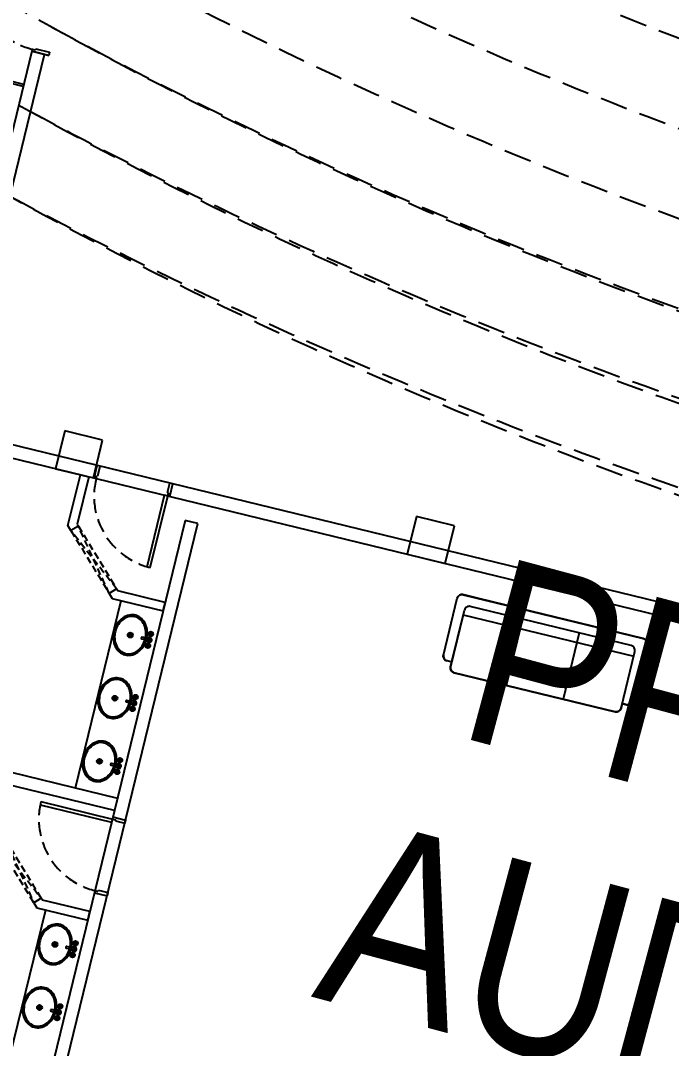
# Model space of a CAD drawing. Header units: feet. Extents: x 50754 to 76410, y 49660 to 67674.
# Drawn here: x 66224.1 to 66524.5, y 58008.9 to 58483.6 of the extents above; entities that cross this region are included whole.
import ezdxf

# ---------------------------------------------------------------- set-up
doc = ezdxf.new("R2010")
doc.units = ezdxf.units.FT
doc.linetypes.add('Amconstr', pattern=[9999, 9999, 0])
doc.linetypes.add('HIDDEN', pattern=[9.525, 6.35, -3.175])
for name, color, linetype in [('06--LINE-1 HID', 2, 'HIDDEN'), ('1_TEXT', 3, 'Continuous'), ('COL', 6, 'Continuous'), ('F--BLOCKWALL-1', 2, 'Continuous'), ('F--BLOCKWALL-3', 253, 'Continuous'), ('FURNITUR', 151, 'Continuous'), ('L--DOORS-1', 1, 'Continuous'), ('M--STAIR', 2, 'Continuous'), ('M--STAIR IDD', 1, 'HIDDEN'), ('N--SANITARY-1', 31, 'Continuous'), ('WALL', 4, 'Continuous')]:
    doc.layers.add(name, color=color, linetype=linetype)
doc.layers.add('F--BLOCKWALL-2', color=3, linetype='Continuous', plot=False)
doc.styles.add('ARC_IMP 001 1_1', font='ARIALN.TTF', dxfattribs={"height": 0.078125})

# ---------------------------------------------------------------- blocks, each defined once
blk = doc.blocks.new('A$C2b783d29')
at = {"color": 253}
for p, q in [((546.5, 1503.68), (552.5, 1503.68)), ((546.5, 1502.68), (546.5, 1503.68)), ((546.5, 1502.68), (548, 1502.68)), ((548, 1502.18), (548, 1502.68)), ((548, 1502.18), (552.5, 1502.18)), ((552.5, 1502.18), (552.5, 1503.68)), ((394.01, 1492.15), (394.01, 1458.18)), ((395.51, 1492.18), (395.51, 1458.18)), ((303.78, 1470.29), (302.23, 1470.29)), ((303, 1469.52), (303, 1471.07)), ((333.78, 1470.29), (332.23, 1470.29)), ((333, 1469.52), (333, 1471.07)), ((420.78, 1470.29), (419.23, 1470.29)), ((420.01, 1469.52), (420.01, 1471.07)), ((450.78, 1470.29), (449.23, 1470.29)), ((450.01, 1469.52), (450.01, 1471.07)), ((480.78, 1470.29), (479.23, 1470.29)), ((480.01, 1469.52), (480.01, 1471.07)), ((512.5, 1468.68), (546.5, 1468.68)), ((512.53, 1470.18), (546.5, 1470.18)), ((546.5, 1468.68), (546.5, 1470.18)), ((546.5, 1467.68), (546.5, 1468.68)), ((546.5, 1468.68), (548, 1468.68)), ((546.5, 1467.68), (552.5, 1467.68)), ((548, 1468.68), (548, 1469.18)), ((548, 1469.18), (552.5, 1469.18)), ((552.5, 1467.68), (552.5, 1469.18)), ((302.56, 1464.71), (302.56, 1461.89)), ((303.34, 1461.89), (303.34, 1464.71)), ((332.56, 1464.71), (332.56, 1461.89)), ((333.34, 1461.89), (333.34, 1464.71)), ((419.57, 1464.71), (419.57, 1461.89)), ((420.34, 1461.89), (420.34, 1464.71)), ((449.57, 1464.71), (449.57, 1461.89)), ((450.34, 1461.89), (450.34, 1464.71)), ((479.57, 1464.71), (479.57, 1461.89)), ((480.34, 1461.89), (480.34, 1464.71)), ((299.77, 1461.32), (299.56, 1461.32)), ((299.77, 1461.12), (299.56, 1461.12)), ((300.04, 1461.59), (300.04, 1461.8)), ((300.04, 1460.84), (300.04, 1460.64)), ((300.24, 1461.59), (300.24, 1461.8)), ((300.24, 1460.85), (300.24, 1460.64)), ((300.51, 1461.32), (300.72, 1461.32)), ((300.51, 1461.12), (300.72, 1461.12)), ((305.39, 1461.32), (305.18, 1461.32)), ((305.39, 1461.12), (305.18, 1461.12)), ((305.66, 1461.59), (305.66, 1461.8)), ((305.66, 1460.84), (305.66, 1460.64)), ((305.86, 1461.59), (305.86, 1461.8)), ((305.86, 1460.85), (305.86, 1460.64)), ((306.13, 1461.32), (306.34, 1461.32)), ((306.13, 1461.12), (306.34, 1461.12)), ((329.77, 1461.32), (329.56, 1461.32)), ((329.77, 1461.12), (329.56, 1461.12)), ((330.04, 1461.59), (330.04, 1461.8)), ((330.04, 1460.84), (330.04, 1460.64)), ((330.24, 1461.59), (330.24, 1461.8)), ((330.24, 1460.85), (330.24, 1460.64)), ((330.51, 1461.32), (330.72, 1461.32)), ((330.51, 1461.12), (330.72, 1461.12)), ((335.39, 1461.32), (335.18, 1461.32)), ((335.39, 1461.12), (335.18, 1461.12)), ((335.66, 1461.59), (335.66, 1461.8)), ((335.66, 1460.84), (335.66, 1460.64)), ((335.86, 1461.59), (335.86, 1461.8)), ((335.86, 1460.85), (335.86, 1460.64)), ((336.13, 1461.32), (336.34, 1461.32)), ((336.13, 1461.12), (336.34, 1461.12)), ((360.51, 1458.18), (360.51, 1452.18)), ((361.51, 1458.18), (360.51, 1458.18)), ((361.51, 1458.18), (361.51, 1456.68)), ((395.51, 1458.18), (394.01, 1458.18)), ((396.51, 1458.18), (395.51, 1458.18)), ((395.51, 1458.18), (395.51, 1456.68)), ((396.51, 1458.18), (396.51, 1452.18)), ((416.77, 1461.32), (416.57, 1461.32)), ((416.78, 1461.12), (416.57, 1461.12)), ((417.05, 1461.59), (417.05, 1461.8)), ((417.05, 1460.84), (417.05, 1460.64)), ((417.24, 1461.59), (417.24, 1461.8)), ((417.24, 1460.85), (417.24, 1460.64)), ((417.52, 1461.32), (417.73, 1461.32)), ((417.52, 1461.12), (417.73, 1461.12)), ((422.39, 1461.32), (422.18, 1461.32)), ((422.39, 1461.12), (422.18, 1461.12)), ((422.67, 1461.59), (422.67, 1461.8)), ((422.67, 1460.84), (422.67, 1460.64)), ((422.86, 1461.59), (422.86, 1461.8)), ((422.86, 1460.85), (422.86, 1460.64)), ((423.14, 1461.32), (423.35, 1461.32)), ((423.14, 1461.12), (423.35, 1461.12)), ((446.77, 1461.32), (446.57, 1461.32)), ((446.78, 1461.12), (446.57, 1461.12)), ((447.05, 1461.59), (447.05, 1461.8)), ((447.05, 1460.84), (447.05, 1460.64)), ((447.24, 1461.59), (447.24, 1461.8)), ((447.24, 1460.85), (447.24, 1460.64)), ((447.52, 1461.32), (447.73, 1461.32)), ((447.52, 1461.12), (447.73, 1461.12)), ((452.39, 1461.32), (452.18, 1461.32)), ((452.39, 1461.12), (452.18, 1461.12)), ((452.67, 1461.59), (452.67, 1461.8)), ((452.67, 1460.84), (452.67, 1460.64)), ((452.86, 1461.59), (452.86, 1461.8)), ((452.86, 1460.85), (452.86, 1460.64)), ((453.14, 1461.32), (453.35, 1461.32)), ((453.14, 1461.12), (453.35, 1461.12)), ((476.77, 1461.32), (476.57, 1461.32)), ((476.78, 1461.12), (476.57, 1461.12)), ((477.05, 1461.59), (477.05, 1461.8)), ((477.05, 1460.84), (477.05, 1460.64)), ((477.24, 1461.59), (477.24, 1461.8)), ((477.24, 1460.85), (477.24, 1460.64)), ((477.52, 1461.32), (477.73, 1461.32)), ((477.52, 1461.12), (477.73, 1461.12)), ((482.39, 1461.32), (482.18, 1461.32)), ((482.39, 1461.12), (482.18, 1461.12)), ((482.67, 1461.59), (482.67, 1461.8)), ((482.67, 1460.84), (482.67, 1460.64)), ((482.86, 1461.59), (482.86, 1461.8)), ((482.86, 1460.85), (482.86, 1460.64)), ((483.14, 1461.32), (483.35, 1461.32)), ((483.14, 1461.12), (483.35, 1461.12)), ((362.01, 1456.68), (361.51, 1456.68)), ((362.01, 1456.68), (362.01, 1452.18)), ((395.51, 1456.68), (395.01, 1456.68)), ((395.01, 1456.68), (395.01, 1452.18)), ((362.01, 1452.18), (360.51, 1452.18)), ((396.51, 1452.18), (395.01, 1452.18))]:
    blk.add_line(p, q, dxfattribs=at)
at = {"color": 253, "linetype": 'ByBlock'}
for p, q in [((503.02, 1325.39), (503.04, 1325.75)), ((503.02, 1323.14), (503.02, 1325.39)), ((503.04, 1325.75), (503.11, 1326.04)), ((503.11, 1326.04), (503.2, 1326.29)), ((503.2, 1326.29), (503.31, 1326.51)), ((503.31, 1326.51), (503.54, 1326.83)), ((503.54, 1326.83), (503.67, 1326.98)), ((503.67, 1326.98), (504.02, 1327.26)), ((504.02, 1327.26), (504.57, 1327.53)), ((504.57, 1327.53), (504.78, 1327.59)), ((504.78, 1327.59), (505.26, 1327.64)), ((505.26, 1327.64), (505.26, 1327.64)), ((505.26, 1327.64), (505.26, 1327.64)), ((505.26, 1327.64), (532.25, 1327.64)), ((532.25, 1327.64), (532.98, 1327.52)), ((532.98, 1327.52), (533.84, 1326.98)), ((533.84, 1326.98), (533.84, 1326.98)), ((533.84, 1326.98), (534.34, 1326.22)), ((534.34, 1326.22), (534.5, 1325.48)), ((534.5, 1325.48), (534.5, 1325.39)), ((534.5, 1325.39), (534.5, 1239.93)), ((498.52, 1320.89), (498.58, 1321.41)), ((498.52, 1244.43), (498.52, 1320.89)), ((498.58, 1321.41), (498.96, 1322.24)), ((498.96, 1322.24), (499.18, 1322.48)), ((499.18, 1322.48), (499.49, 1322.74)), ((499.49, 1322.74), (499.9, 1322.97)), ((499.9, 1322.97), (500.39, 1323.11)), ((500.39, 1323.11), (500.68, 1323.14)), ((500.68, 1323.14), (503.02, 1323.14)), ((498.55, 1244.05), (498.52, 1244.43)), ((498.8, 1243.33), (498.55, 1244.05)), ((499.18, 1242.84), (498.8, 1243.33)), ((498.8, 1243.33), (498.8, 1243.33)), ((499.37, 1242.67), (499.18, 1242.84)), ((499.55, 1242.54), (499.37, 1242.67)), ((499.83, 1242.38), (499.55, 1242.54)), ((500.21, 1242.25), (499.83, 1242.38)), ((500.77, 1242.18), (500.21, 1242.25)), ((503.02, 1242.18), (500.77, 1242.18)), ((503.02, 1239.93), (503.02, 1242.18)), ((503.03, 1239.66), (503.02, 1239.93)), ((503.14, 1239.19), (503.03, 1239.66)), ((503.27, 1238.9), (503.14, 1239.19)), ((534.28, 1238.96), (533.84, 1238.34)), ((534.47, 1239.57), (534.28, 1238.96)), ((534.5, 1239.93), (534.47, 1239.57)), ((503.37, 1238.72), (503.27, 1238.9)), ((503.64, 1238.37), (503.37, 1238.72)), ((503.77, 1238.25), (503.64, 1238.37)), ((504.02, 1238.06), (503.77, 1238.25)), ((504.3, 1237.9), (504.02, 1238.06)), ((504.68, 1237.76), (504.3, 1237.9)), ((505.26, 1237.68), (504.68, 1237.76)), ((532.25, 1237.68), (505.26, 1237.68)), ((532.67, 1237.72), (532.25, 1237.68)), ((533.13, 1237.86), (532.67, 1237.72)), ((533.58, 1238.11), (533.13, 1237.86)), ((533.84, 1238.34), (533.58, 1238.11))]:
    blk.add_line(p, q, dxfattribs=at)
at = {"color": 253}
for centre, radius in [((303, 1470.29), 1.16), ((303, 1470.29), 0.775), ((333, 1470.29), 1.16), ((333, 1470.29), 0.775), ((420.01, 1470.29), 1.16), ((420.01, 1470.29), 0.775), ((450.01, 1470.29), 1.16), ((450.01, 1470.29), 0.775), ((480.01, 1470.29), 1.16), ((480.01, 1470.29), 0.775), ((300.14, 1461.22), 1.07), ((300.14, 1461.99), 0.217), ((305.76, 1461.22), 1.07), ((305.76, 1461.99), 0.217), ((330.14, 1461.22), 1.07), ((330.14, 1461.99), 0.217), ((335.76, 1461.22), 1.07), ((335.76, 1461.99), 0.217), ((417.15, 1461.22), 1.07), ((417.15, 1461.99), 0.217), ((422.76, 1461.22), 1.07), ((422.76, 1461.99), 0.217), ((447.15, 1461.22), 1.07), ((447.15, 1461.99), 0.217), ((452.76, 1461.22), 1.07), ((452.76, 1461.99), 0.217), ((477.15, 1461.22), 1.07), ((477.15, 1461.99), 0.217), ((482.76, 1461.22), 1.07), ((482.76, 1461.99), 0.217), ((299.37, 1461.22), 0.217), ((300.14, 1461.22), 0.387), ((300.14, 1460.44), 0.217), ((300.92, 1461.22), 0.217), ((302.95, 1461.22), 0.387), ((304.98, 1461.22), 0.217), ((305.76, 1461.22), 0.387), ((305.76, 1460.44), 0.217), ((306.53, 1461.22), 0.217), ((329.37, 1461.22), 0.217), ((330.14, 1461.22), 0.387), ((330.14, 1460.44), 0.217), ((330.92, 1461.22), 0.217), ((332.95, 1461.22), 0.387), ((334.98, 1461.22), 0.217), ((335.76, 1461.22), 0.387), ((335.76, 1460.44), 0.217), ((336.53, 1461.22), 0.217), ((416.37, 1461.22), 0.217), ((417.15, 1461.22), 0.387), ((417.15, 1460.44), 0.217), ((417.92, 1461.22), 0.217), ((419.96, 1461.22), 0.387), ((421.99, 1461.22), 0.217), ((422.76, 1461.22), 0.387), ((422.76, 1460.44), 0.217), ((423.54, 1461.22), 0.217), ((446.37, 1461.22), 0.217), ((447.15, 1461.22), 0.387), ((447.15, 1460.44), 0.217), ((447.92, 1461.22), 0.217), ((449.96, 1461.22), 0.387), ((451.99, 1461.22), 0.217), ((452.76, 1461.22), 0.387), ((452.76, 1460.44), 0.217), ((453.54, 1461.22), 0.217), ((476.37, 1461.22), 0.217), ((477.15, 1461.22), 0.387), ((477.15, 1460.44), 0.217), ((477.92, 1461.22), 0.217), ((479.96, 1461.22), 0.387), ((481.99, 1461.22), 0.217), ((482.76, 1461.22), 0.387), ((482.76, 1460.44), 0.217), ((483.54, 1461.22), 0.217)]:
    blk.add_circle(centre, radius, dxfattribs=at)
at = {"color": 253, "linetype": 'HIDDEN'}
for centre in [(546.5, 1468.68), (395.51, 1458.18)]:
    blk.add_arc(centre, 34, 90, 180, dxfattribs=at)
at = {"color": 253, "linetype": 'Continuous'}
for centre, radius, start, end in [((302.31, 1468.38), 9.59, 106.8873, 127.462), ((302.37, 1468.43), 8.86, 107.758, 128.2295), ((302.88, 1466.51), 11.55, 88.1545, 106.8873), ((302.95, 1466.63), 10.76, 89.1926, 107.758), ((302.95, 1466.63), 10.76, 70.6271, 89.1926), ((302.88, 1466.51), 11.55, 69.4216, 88.1545), ((303.58, 1468.41), 8.86, 50.1556, 70.6271), ((303.57, 1468.34), 9.59, 48.847, 69.4216), ((332.31, 1468.38), 9.59, 106.8873, 127.462), ((332.37, 1468.43), 8.86, 107.758, 128.2295), ((332.88, 1466.51), 11.55, 88.1545, 106.8873), ((332.95, 1466.63), 10.76, 89.1926, 107.758), ((332.95, 1466.63), 10.76, 70.6271, 89.1926), ((332.88, 1466.51), 11.55, 69.4216, 88.1545), ((333.58, 1468.41), 8.86, 50.1556, 70.6271), ((333.57, 1468.34), 9.59, 48.847, 69.4216), ((419.32, 1468.38), 9.59, 106.8873, 127.462), ((419.38, 1468.43), 8.86, 107.758, 128.2295), ((419.89, 1466.51), 11.55, 88.1545, 106.8873), ((419.96, 1466.63), 10.76, 89.1926, 107.758), ((419.96, 1466.63), 10.76, 70.6271, 89.1926), ((419.89, 1466.51), 11.55, 69.4216, 88.1545), ((420.58, 1468.41), 8.86, 50.1556, 70.6271), ((420.57, 1468.34), 9.59, 48.847, 69.4216), ((449.32, 1468.38), 9.59, 106.8873, 127.462), ((449.38, 1468.43), 8.86, 107.758, 128.2295), ((449.89, 1466.51), 11.55, 88.1545, 106.8873), ((449.96, 1466.63), 10.76, 89.1926, 107.758), ((449.96, 1466.63), 10.76, 70.6271, 89.1926), ((449.89, 1466.51), 11.55, 69.4216, 88.1545), ((450.58, 1468.41), 8.86, 50.1556, 70.6271), ((450.57, 1468.34), 9.59, 48.847, 69.4216), ((479.32, 1468.38), 9.59, 106.8873, 127.462), ((479.38, 1468.43), 8.86, 107.758, 128.2295), ((479.89, 1466.51), 11.55, 88.1545, 106.8873), ((479.96, 1466.63), 10.76, 89.1926, 107.758), ((479.96, 1466.63), 10.76, 70.6271, 89.1926), ((479.89, 1466.51), 11.55, 69.4216, 88.1545), ((480.58, 1468.41), 8.86, 50.1556, 70.6271), ((480.57, 1468.34), 9.59, 48.847, 69.4216), ((299.92, 1470.39), 6.4, 151.318, 178.1545), ((300.05, 1470.33), 5.79, 152.1329, 179.1926), ((301.38, 1469.59), 8.07, 127.462, 151.318), ((301.46, 1469.58), 7.39, 128.2295, 152.1329), ((304.52, 1469.54), 7.39, 26.2522, 50.1556), ((304.57, 1469.49), 8.07, 24.9909, 48.847), ((305.96, 1470.25), 5.79, 359.1926, 26.2522), ((306.08, 1470.19), 6.4, 358.1545, 24.9909), ((329.92, 1470.39), 6.4, 151.318, 178.1545), ((330.05, 1470.33), 5.79, 152.1329, 179.1926), ((331.38, 1469.59), 8.07, 127.462, 151.318), ((331.46, 1469.58), 7.39, 128.2295, 152.1329), ((334.52, 1469.54), 7.39, 26.2522, 50.1556), ((334.57, 1469.49), 8.07, 24.9909, 48.847), ((335.96, 1470.25), 5.79, 359.1926, 26.2522), ((336.08, 1470.19), 6.4, 358.1545, 24.9909), ((416.93, 1470.39), 6.4, 151.318, 178.1545), ((417.05, 1470.33), 5.79, 152.1329, 179.1926), ((418.39, 1469.59), 8.07, 127.462, 151.318), ((418.47, 1469.58), 7.39, 128.2295, 152.1329), ((421.53, 1469.54), 7.39, 26.2522, 50.1556), ((421.58, 1469.49), 8.07, 24.9909, 48.847), ((422.96, 1470.25), 5.79, 359.1926, 26.2522), ((423.09, 1470.19), 6.4, 358.1545, 24.9909), ((446.93, 1470.39), 6.4, 151.318, 178.1545), ((447.05, 1470.33), 5.79, 152.1329, 179.1926), ((448.39, 1469.59), 8.07, 127.462, 151.318), ((448.47, 1469.58), 7.39, 128.2295, 152.1329), ((451.53, 1469.54), 7.39, 26.2522, 50.1556), ((451.58, 1469.49), 8.07, 24.9909, 48.847), ((452.96, 1470.25), 5.79, 359.1926, 26.2522), ((453.09, 1470.19), 6.4, 358.1545, 24.9909), ((476.93, 1470.39), 6.4, 151.318, 178.1545), ((477.05, 1470.33), 5.79, 152.1329, 179.1926), ((478.39, 1469.59), 8.07, 127.462, 151.318), ((478.47, 1469.58), 7.39, 128.2295, 152.1329), ((481.53, 1469.54), 7.39, 26.2522, 50.1556), ((481.58, 1469.49), 8.07, 24.9909, 48.847), ((482.96, 1470.25), 5.79, 359.1926, 26.2522), ((483.09, 1470.19), 6.4, 358.1545, 24.9909), ((299.92, 1470.39), 6.4, 178.1545, 204.9909), ((301.43, 1471.09), 8.07, 204.9909, 228.847), ((300.05, 1470.33), 5.79, 179.1926, 206.2522), ((301.48, 1471.04), 7.39, 206.2522, 230.1556), ((304.54, 1471), 7.39, 308.2295, 332.1329), ((304.62, 1470.99), 8.07, 307.462, 331.318), ((305.96, 1470.25), 5.79, 332.1329, 359.1926), ((306.08, 1470.19), 6.4, 331.318, 358.1545), ((329.92, 1470.39), 6.4, 178.1545, 204.9909), ((331.43, 1471.09), 8.07, 204.9909, 228.847), ((330.05, 1470.33), 5.79, 179.1926, 206.2522), ((331.48, 1471.04), 7.39, 206.2522, 230.1556), ((334.54, 1471), 7.39, 308.2295, 332.1329), ((334.62, 1470.99), 8.07, 307.462, 331.318), ((335.96, 1470.25), 5.79, 332.1329, 359.1926), ((336.08, 1470.19), 6.4, 331.318, 358.1545), ((416.93, 1470.39), 6.4, 178.1545, 204.9909), ((418.44, 1471.09), 8.07, 204.9909, 228.847), ((417.05, 1470.33), 5.79, 179.1926, 206.2522), ((418.49, 1471.04), 7.39, 206.2522, 230.1556), ((421.55, 1471), 7.39, 308.2295, 332.1329), ((421.63, 1470.99), 8.07, 307.462, 331.318), ((422.96, 1470.25), 5.79, 332.1329, 359.1926), ((423.09, 1470.19), 6.4, 331.318, 358.1545), ((446.93, 1470.39), 6.4, 178.1545, 204.9909), ((448.44, 1471.09), 8.07, 204.9909, 228.847), ((447.05, 1470.33), 5.79, 179.1926, 206.2522), ((448.49, 1471.04), 7.39, 206.2522, 230.1556), ((451.55, 1471), 7.39, 308.2295, 332.1329), ((451.63, 1470.99), 8.07, 307.462, 331.318), ((452.96, 1470.25), 5.79, 332.1329, 359.1926), ((453.09, 1470.19), 6.4, 331.318, 358.1545), ((476.93, 1470.39), 6.4, 178.1545, 204.9909), ((478.44, 1471.09), 8.07, 204.9909, 228.847), ((477.05, 1470.33), 5.79, 179.1926, 206.2522), ((478.49, 1471.04), 7.39, 206.2522, 230.1556), ((481.55, 1471), 7.39, 308.2295, 332.1329), ((481.63, 1470.99), 8.07, 307.462, 331.318), ((482.96, 1470.25), 5.79, 332.1329, 359.1926), ((483.09, 1470.19), 6.4, 331.318, 358.1545), ((302.44, 1472.24), 9.59, 228.847, 249.4216), ((302.43, 1472.17), 8.86, 230.1556, 250.6271), ((303.12, 1474.08), 11.55, 249.4216, 268.1545), ((303.05, 1473.95), 10.76, 250.6271, 269.1926), ((303.12, 1474.08), 11.55, 268.1545, 286.8873), ((303.05, 1473.95), 10.76, 269.1926, 287.758), ((303.63, 1472.15), 8.86, 287.758, 308.2295), ((303.69, 1472.2), 9.59, 286.8873, 307.462), ((332.44, 1472.24), 9.59, 228.847, 249.4216), ((332.43, 1472.17), 8.86, 230.1556, 250.6271), ((333.12, 1474.08), 11.55, 249.4216, 268.1545), ((333.05, 1473.95), 10.76, 250.6271, 269.1926), ((333.12, 1474.08), 11.55, 268.1545, 286.8873), ((333.05, 1473.95), 10.76, 269.1926, 287.758), ((333.63, 1472.15), 8.86, 287.758, 308.2295), ((333.69, 1472.2), 9.59, 286.8873, 307.462), ((419.44, 1472.24), 9.59, 228.847, 249.4216), ((419.43, 1472.17), 8.86, 230.1556, 250.6271), ((420.13, 1474.08), 11.55, 249.4216, 268.1545), ((420.06, 1473.95), 10.76, 250.6271, 269.1926), ((420.13, 1474.08), 11.55, 268.1545, 286.8873), ((420.06, 1473.95), 10.76, 269.1926, 287.758), ((420.64, 1472.15), 8.86, 287.758, 308.2295), ((420.7, 1472.2), 9.59, 286.8873, 307.462), ((449.44, 1472.24), 9.59, 228.847, 249.4216), ((449.43, 1472.17), 8.86, 230.1556, 250.6271), ((450.13, 1474.08), 11.55, 249.4216, 268.1545), ((450.06, 1473.95), 10.76, 250.6271, 269.1926), ((450.13, 1474.08), 11.55, 268.1545, 286.8873), ((450.06, 1473.95), 10.76, 269.1926, 287.758), ((450.64, 1472.15), 8.86, 287.758, 308.2295), ((450.7, 1472.2), 9.59, 286.8873, 307.462), ((479.44, 1472.24), 9.59, 228.847, 249.4216), ((479.43, 1472.17), 8.86, 230.1556, 250.6271), ((480.13, 1474.08), 11.55, 249.4216, 268.1545), ((480.06, 1473.95), 10.76, 250.6271, 269.1926), ((480.13, 1474.08), 11.55, 268.1545, 286.8873), ((480.06, 1473.95), 10.76, 269.1926, 287.758), ((480.64, 1472.15), 8.86, 287.758, 308.2295), ((480.7, 1472.2), 9.59, 286.8873, 307.462)]:
    blk.add_arc(centre, radius, start, end, dxfattribs=at)
at = {"color": 253}
for centre, radius, start, end in [((302.95, 1461.22), 1.16, 109.6514, 70.3603), ((302.95, 1464.71), 0.387, 0, 180), ((332.95, 1461.22), 1.16, 109.6514, 70.3603), ((332.95, 1464.71), 0.387, 0, 180), ((419.96, 1461.22), 1.16, 109.6514, 70.3603), ((419.96, 1464.71), 0.387, 0, 180), ((449.96, 1461.22), 1.16, 109.6514, 70.3603), ((449.96, 1464.71), 0.387, 0, 180), ((479.96, 1461.22), 1.16, 109.6514, 70.3603), ((479.96, 1464.71), 0.387, 0, 180), ((300.14, 1461.22), 0.775, 105.2407, 164.2093), ((300.14, 1461.22), 0.775, 196.2342, 253.9047), ((300.14, 1461.22), 0.775, 16.4413, 74.0789), ((300.14, 1461.22), 0.775, 286.12, 344.0884), ((302.95, 1461.22), 0.775, 120.3431, 59.7554), ((305.76, 1461.22), 0.775, 106.12, 164.0884), ((305.76, 1461.22), 0.775, 196.4412, 254.0789), ((305.76, 1461.22), 0.775, 285.2407, 344.2093), ((305.76, 1461.22), 0.775, 16.2342, 73.9047), ((330.14, 1461.22), 0.775, 105.2407, 164.2093), ((330.14, 1461.22), 0.775, 196.2342, 253.9047), ((330.14, 1461.22), 0.775, 16.4413, 74.0789), ((330.14, 1461.22), 0.775, 286.12, 344.0884), ((332.95, 1461.22), 0.775, 120.3431, 59.7554), ((335.76, 1461.22), 0.775, 106.12, 164.0884), ((335.76, 1461.22), 0.775, 196.4412, 254.0789), ((335.76, 1461.22), 0.775, 285.2407, 344.2093), ((335.76, 1461.22), 0.775, 16.2342, 73.9047), ((417.15, 1461.22), 0.775, 105.2407, 164.2093), ((417.15, 1461.22), 0.775, 196.2342, 253.9047), ((417.15, 1461.22), 0.775, 16.4413, 74.0789), ((417.15, 1461.22), 0.775, 286.12, 344.0884), ((419.96, 1461.22), 0.775, 120.3431, 59.7554), ((422.76, 1461.22), 0.775, 106.12, 164.0884), ((422.76, 1461.22), 0.775, 196.4412, 254.0789), ((422.76, 1461.22), 0.775, 285.2407, 344.2093), ((422.76, 1461.22), 0.775, 16.2342, 73.9047), ((447.15, 1461.22), 0.775, 105.2407, 164.2093), ((447.15, 1461.22), 0.775, 196.2342, 253.9047), ((447.15, 1461.22), 0.775, 16.4413, 74.0789), ((447.15, 1461.22), 0.775, 286.12, 344.0884), ((449.96, 1461.22), 0.775, 120.3431, 59.7554), ((452.76, 1461.22), 0.775, 106.12, 164.0884), ((452.76, 1461.22), 0.775, 196.4412, 254.0789), ((452.76, 1461.22), 0.775, 285.2407, 344.2093), ((452.76, 1461.22), 0.775, 16.2342, 73.9047), ((477.15, 1461.22), 0.775, 105.2407, 164.2093), ((477.15, 1461.22), 0.775, 196.2342, 253.9047), ((477.15, 1461.22), 0.775, 16.4413, 74.0789), ((477.15, 1461.22), 0.775, 286.12, 344.0884), ((479.96, 1461.22), 0.775, 120.3431, 59.7554), ((482.76, 1461.22), 0.775, 106.12, 164.0884), ((482.76, 1461.22), 0.775, 196.4412, 254.0789), ((482.76, 1461.22), 0.775, 285.2407, 344.2093), ((482.76, 1461.22), 0.775, 16.2342, 73.9047)]:
    blk.add_arc(centre, radius, start, end, dxfattribs=at)
at = {"layer": '06--LINE-1 HID', "color": 253, "ltscale": 0.5}
for p, q in [((349.38, 1484.26), (373.43, 1508.3)), ((376.25, 1505.47), (349.38, 1484.26)), ((373.43, 1508.3), (352.21, 1481.43)), ((352.21, 1481.43), (376.25, 1505.47)), ((520.43, 1508.3), (496.39, 1484.26)), ((496.39, 1484.26), (523.26, 1505.47)), ((499.22, 1481.43), (520.43, 1508.3)), ((523.26, 1505.47), (499.22, 1481.43))]:
    blk.add_line(p, q, dxfattribs=at)
at = {"layer": 'COL', "color": 253}
for p, q in [((564.5, 1522.01, 0), (546.5, 1522.01, 0)), ((546.5, 1522.01, 0), (546.5, 1504.01, 0)), ((564.5, 1504.01, 0), (564.5, 1522.01, 0)), ((546.5, 1504.01, 0), (564.5, 1504.01, 0)), ((564.5, 1354.85, 0), (546.5, 1354.85, 0)), ((546.5, 1354.85, 0), (546.5, 1336.85, 0)), ((564.5, 1336.85, 0), (564.5, 1354.85, 0)), ((546.5, 1336.85, 0), (564.5, 1336.85, 0))]:
    blk.add_line(p, q, dxfattribs=at)
at = {"layer": 'F--BLOCKWALL-1', "color": 253}
for p, q in [((520.43, 1508.3), (522.31, 1510.18)), ((522.31, 1510.18), (546.51, 1510.18)), ((546.51, 1510.18), (546.51, 1506.18)), ((523.26, 1505.47), (520.43, 1508.3)), ((523.97, 1506.18), (523.26, 1505.47)), ((546.51, 1506.18), (523.97, 1506.18)), ((349.38, 1484.26), (347.51, 1482.38)), ((347.51, 1482.38), (347.51, 1458.18)), ((352.21, 1481.43), (349.38, 1484.26)), ((351.51, 1480.72), (352.21, 1481.43)), ((496.39, 1484.26), (494.51, 1482.38)), ((494.51, 1482.38), (494.51, 1458.18)), ((499.22, 1481.43), (496.39, 1484.26)), ((498.51, 1480.72), (499.22, 1481.43)), ((351.51, 1458.18), (351.51, 1480.72)), ((498.51, 1458.18), (498.51, 1480.72)), ((347.51, 1458.18), (351.51, 1458.18)), ((494.51, 1458.18), (498.51, 1458.18))]:
    blk.add_line(p, q, dxfattribs=at)
at = {"layer": 'F--BLOCKWALL-2', "color": 253}
for p, q in [((399.51, 1458.18), (399.51, 1591.18)), ((405.51, 1591.18), (405.51, 1458.18)), ((731.22, 1578.18), (552.5, 1578.18)), ((552.5, 1572.18), (731.22, 1572.18)), ((537.5, 1458.18), (258.5, 1458.18)), ((405.51, 1458.18), (399.51, 1458.18)), ((537.5, 1452.18), (537.5, 1458.18)), ((258.5, 1452.18), (537.5, 1452.18))]:
    blk.add_line(p, q, dxfattribs=at)
at = {"layer": 'F--BLOCKWALL-3', "color": 253}
for p, q in [((552.5, 1183.68), (552.5, 1674.18)), ((546.5, 1651.18), (546.5, 1177.68)), ((731.22, 1570.18, -0.1), (731.22, 1578.18, -0.11))]:
    blk.add_line(p, q, dxfattribs=at)
at = {"layer": 'FURNITUR', "color": 253}
for p, q in [((503.02, 1323.14, -0.04), (503.02, 1325.39, -0.04)), ((505.26, 1327.64, -0.04), (532.25, 1327.64, -0.04)), ((534.5, 1305.15, -0.04), (534.5, 1325.48, -0.04)), ((498.52, 1320.89, -0.04), (498.52, 1244.43, -0.04)), ((525.5, 1323.14, -0.04), (500.68, 1323.14, -0.04)), ((500.77, 1323.14, -0.04), (527.75, 1323.14, -0.04)), ((525.5, 1323.14, -0.04), (525.5, 1242.18, -0.04)), ((530, 1244.43, -0.04), (530, 1320.89, -0.04)), ((534.5, 1239.93, -0.04), (534.5, 1323.14, -0.04)), ((530, 1296.15, -0.04), (498.52, 1296.15, -0.04)), ((530, 1269.16, -0.04), (498.52, 1269.16, -0.04)), ((500.77, 1242.18, -0.04), (527.75, 1242.18, -0.04)), ((503.02, 1242.18, -0.04), (503.02, 1239.93, -0.04)), ((505.26, 1237.68, -0.04), (532.25, 1237.68, -0.04))]:
    blk.add_line(p, q, dxfattribs=at)
for centre, start, end in [((505.26, 1325.39, -0.04), 90, 180), ((532.25, 1325.39, -0.04), 0, 90), ((500.77, 1320.89, -0.04), 90, 180), ((527.75, 1320.89, -0.04), 0, 90), ((500.77, 1244.43, -0.04), 180, 270), ((527.75, 1244.43, -0.04), 270, 0), ((505.26, 1239.93, -0.04), 180, 270), ((532.25, 1239.93, -0.04), 270, 0)]:
    blk.add_arc(centre, 2.25, start, end, dxfattribs=at)
at = {"layer": 'L--DOORS-1', "color": 253}
for p, q in [((731.22, 1578.18, -0.1), (731.22, 1570.18, -0.1)), ((732.22, 1578.18, -0.1), (731.22, 1578.18, -0.1)), ((732.22, 1578.18, -0.1), (732.22, 1576.68, -0.1)), ((732.72, 1576.68, -0.1), (732.22, 1576.68, -0.1)), ((732.72, 1576.68, -0.1), (732.72, 1570.18, -0.1)), ((732.72, 1570.18, -0.1), (731.22, 1570.18, -0.1))]:
    blk.add_line(p, q, dxfattribs=at)
at = {"layer": 'L--DOORS-1', "color": 253, "linetype": 'HIDDEN'}
blk.add_arc((766.22, 1578.18, -0.1), 34, 90, 180, dxfattribs=at)
at = {"layer": 'M--STAIR', "color": 253}
blk.add_line((715.5, 1578.18), (715.5, 1622.68), dxfattribs=at)
at = {"layer": 'M--STAIR IDD', "color": 253}
blk.add_line((714.5, 1578.18), (714.5, 1622.68), dxfattribs=at)
at = {"layer": 'M--STAIR IDD', "color": 253, "ltscale": 2}
for centre, radius, start, end in [((2623.84, 1040.18), 2031, 163.55399, 196.44601), ((2664.11, 1040.18), 2031, 163.55399, 196.44601), ((2704.44, 1040.18), 2031, 163.55399, 196.44601), ((2744.83, 1040.18), 2031, 163.55399, 196.44601), ((2744.83, 1040.18), 1992, 163.22257, 196.77743), ((2744.83, 1040.18), 1953, 162.87731, 197.12269), ((2744.83, 1040.18), 1914, 162.51729, 197.48271), ((2744.83, 1040.18), 1875, 162.14154, 197.85846), ((2744.83, 1040.18), 1836, 161.74897, 198.25103), ((2744.83, 1040.18), 2148, 165.66019, 177.45179), ((2744.83, 1040.18), 2109, 165.38917, 177.40464), ((2744.83, 1040.18), 2070, 165.10759, 196.12762)]:
    blk.add_arc(centre, radius, start, end, dxfattribs=at)
at = {"layer": 'N--SANITARY-1', "color": 253}
for p, q in [((258.5, 1478.18), (347.51, 1478.18)), ((405.51, 1478.18), (494.51, 1478.18))]:
    blk.add_line(p, q, dxfattribs=at)

msp = doc.modelspace()

# ---------------------------------------------------------------- block references
at = {"layer": 'WALL', "color": 253, "linetype": 'Amconstr', "lineweight": 25, "rotation": 76.31633277806492}
msp.add_blockref('A$C2b783d29', (67589.70836, 57385.58811, 0.01704), dxfattribs=at)

# ---------------------------------------------------------------- texts
at = {"layer": '1_TEXT', "color": 253, "linetype": 'Amconstr', "lineweight": 25, "insert": (66716.26046, 58164.28204), "char_height": 86.0694804, "width": 969.0222865, "attachment_point": 2, "rotation": 345, "line_spacing_factor": 0.930915, "style": 'ARC_IMP 001 1_1'}
msp.add_mtext('PROPOSED AUDITORIUM', dxfattribs=at)

doc.saveas('drawing.dxf')
